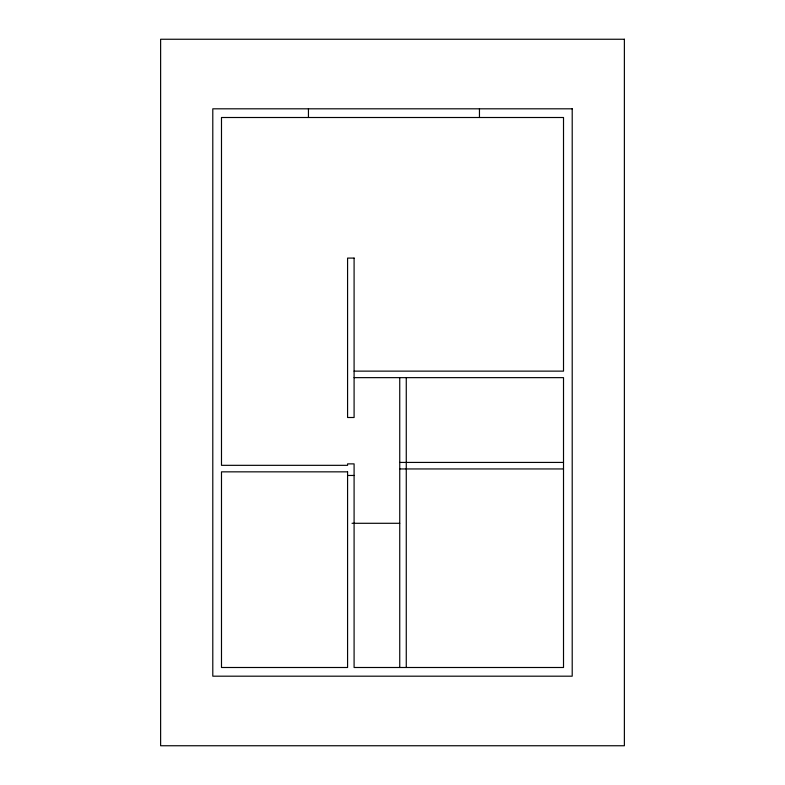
<?xml version="1.0" encoding="UTF-8"?>
<svg xmlns="http://www.w3.org/2000/svg" width="785" height="785" viewBox="0 0 785 785"><rect width="100%" height="100%" fill="white"/><g stroke="black" fill="none" stroke-linecap="round" stroke-linejoin="round"><path stroke-width="1.18" d="M354.094 371.128L563.512 371.128L563.512 117.505L221.488 117.505L221.488 465.328L347.578 465.328L347.578 463.876L354.094 463.876L354.094 667.495L563.512 667.495L563.512 377.644L354.094 377.644M399.742 462.424L563.512 462.424M399.742 468.949L563.512 468.949M347.578 475.465L354.094 475.465M352.023 523.291L399.742 523.291M479.458 108.811L479.458 117.505M406.267 377.644L406.267 667.495M399.742 377.644L399.742 667.495M308.446 108.811L308.446 117.505M624.379 39.25L160.621 39.25L160.621 745.75L624.379 745.75L624.379 39.25M572.206 108.811L212.794 108.811L212.794 676.189L572.206 676.189L572.206 108.811M354.094 258.088L347.578 258.088L347.578 417.502L354.094 417.502L354.094 258.088M347.578 471.844L221.488 471.844L221.488 667.495L347.578 667.495L347.578 471.844"/></g></svg>
